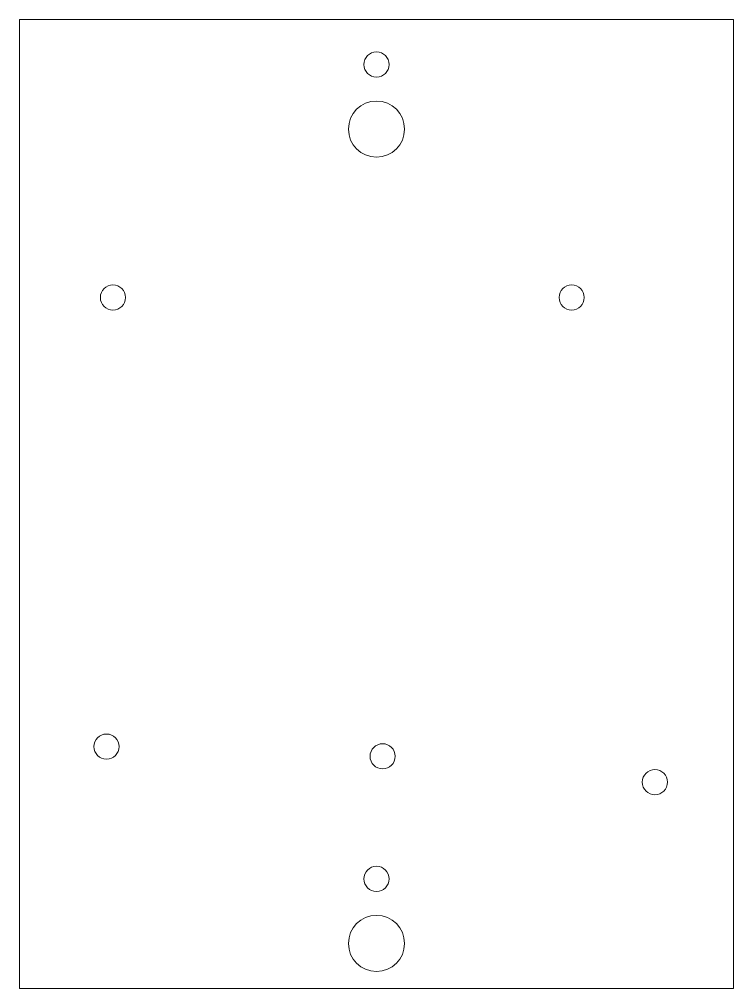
# Model space of a CAD drawing. Header units: millimetres. Extents: x 0 to 111, y 0 to 150.
import ezdxf

# ---------------------------------------------------------------- set-up
doc = ezdxf.new("R2010")
doc.units = ezdxf.units.MM
doc.layers.get('0').update_dxf_attribs({"linetype": 'CONTINUOUS', "lineweight": 0})

msp = doc.modelspace()

# ---------------------------------------------------------------- linework, layer by layer
for p, q in [((110.7, 150.2), (0, 150.2)), ((0, 150.2), (0, 0)), ((110.7, 0), (110.7, 150.2)), ((0, 0), (110.7, 0))]:
    msp.add_line(p, q)
for centre, radius in [((55.35, 143.2), 1.95), ((55.35, 133.2), 4.35), ((14.5, 107.1), 1.95), ((85.6, 107.1), 1.95), ((13.5, 37.5), 1.95), ((56.3, 36), 1.95), ((98.5, 32), 1.95), ((55.35, 17), 1.95), ((55.35, 7), 4.35)]:
    msp.add_circle(centre, radius)

doc.saveas('drawing.dxf')
